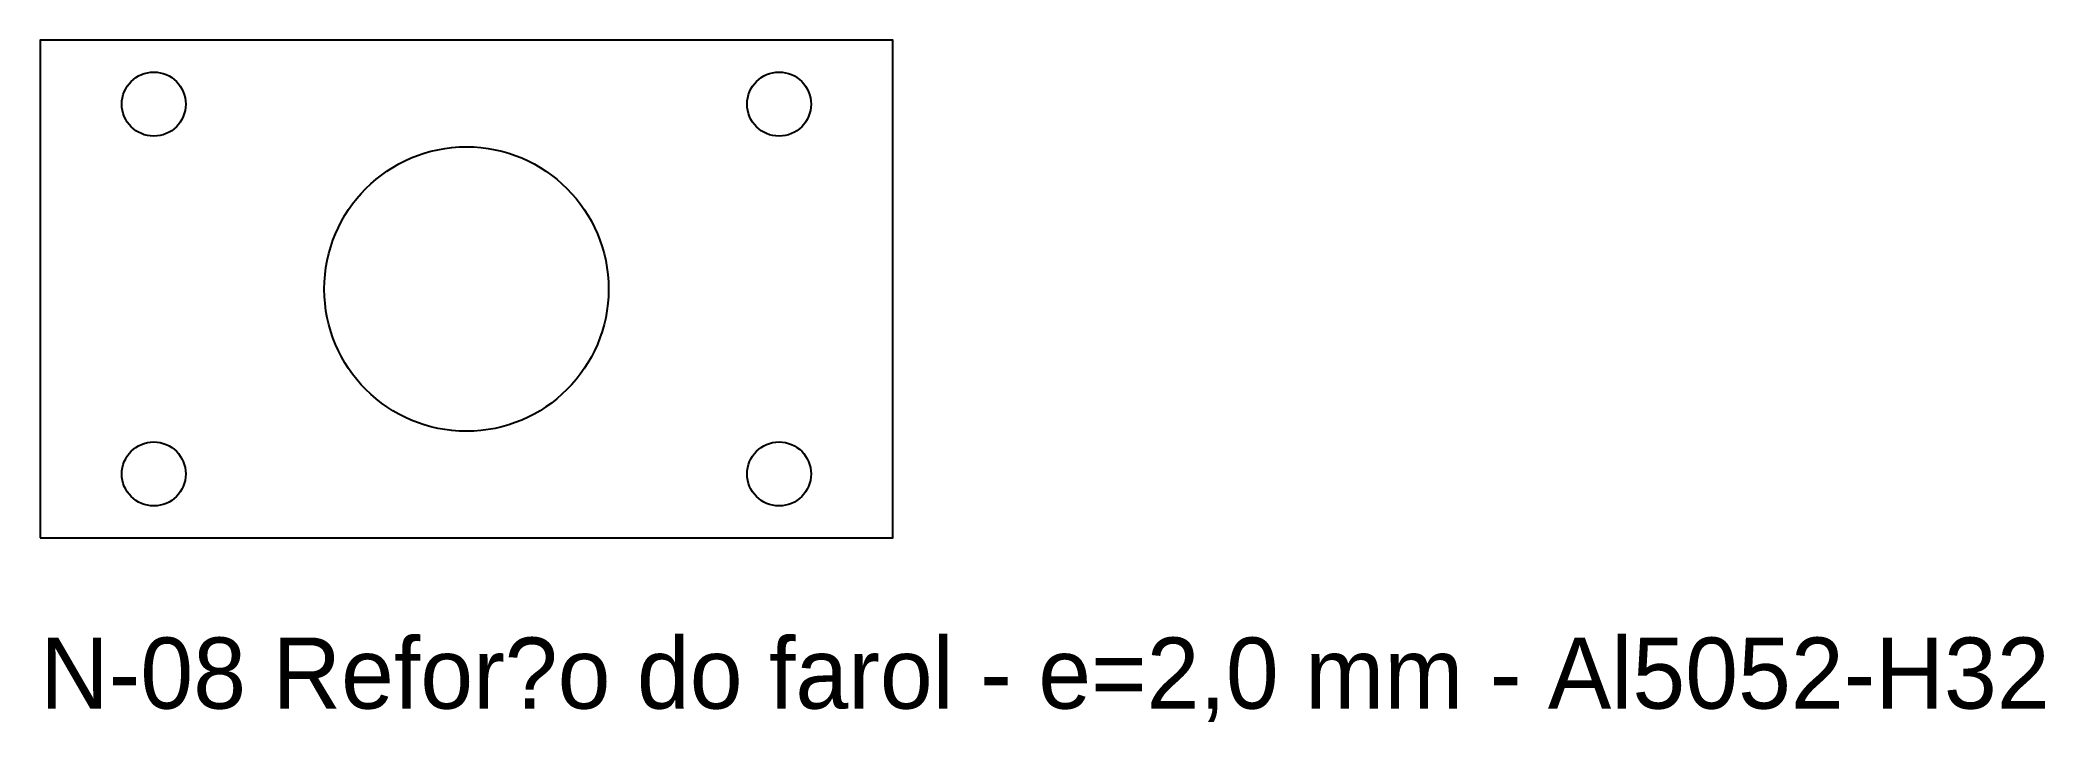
# Model space of a CAD drawing. Header units: millimetres. Extents: x 0 to 141, y -13 to 35.
import ezdxf

# ---------------------------------------------------------------- set-up
doc = ezdxf.new("R2010")
doc.units = ezdxf.units.MM

msp = doc.modelspace()

# ---------------------------------------------------------------- linework, layer by layer
at = {"layer": 'CORTE'}
msp.add_lwpolyline([(0, 0), (60, 0), (60, 35), (0, 35)], close=True, dxfattribs=at)
at = {"layer": 'FUROS'}
for centre, radius in [((8, 30.5), 2.25), ((52, 30.5), 2.25), ((30, 17.5), 10), ((8, 4.5), 2.25), ((52, 4.5), 2.25)]:
    msp.add_circle(centre, radius, dxfattribs=at)

# ---------------------------------------------------------------- texts
at = {"layer": 'GRAVAR-NAO'}
msp.add_text('N-08 Refor?o do farol - e=2,0 mm - Al5052-H32', height=5, dxfattribs=at).set_placement((0, -12))

doc.saveas('drawing.dxf')
